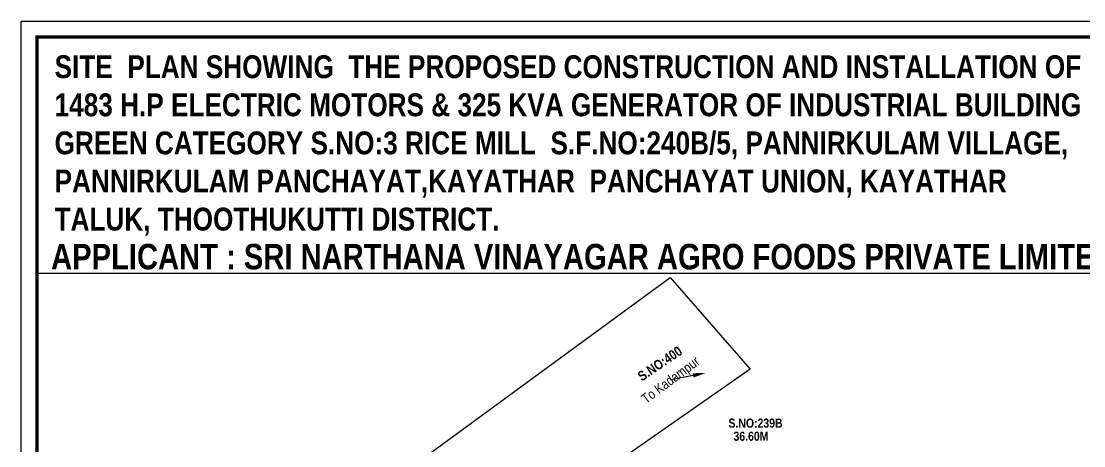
# Model space of a CAD drawing. Header units: metres. Extents: x -941 to 1333, y -28 to 1490.
# Drawn here: x 992.4 to 1155.2, y 680.9 to 746 of the extents above; entities that cross this region are included whole.
import ezdxf
from ezdxf import colors
from ezdxf.entities.mleader import LeaderData, LeaderLine
from ezdxf.math import Vec2, Vec3

# ---------------------------------------------------------------- set-up
doc = ezdxf.new("R2010")
doc.units = ezdxf.units.M
doc.layers.add('ROAD_WIDTH', color=2, linetype='Continuous')
doc.layers.add('window', color=3, linetype='Continuous')
doc.styles.get("Standard").update_dxf_attribs({"font": 'arial.ttf'})
doc.styles.add('style2', font='swisscb.ttf')
doc.styles.add('style2A', font='swissc.ttf')

msp = doc.modelspace()

# ---------------------------------------------------------------- linework, layer by layer
at = {"lineweight": 25}
msp.add_lwpolyline([(1280.48787, 745.95889), (1280.48787, 471.15433), (992.44914, 471.15433), (992.44914, 745.95889)], close=True, dxfattribs=at)
at = {"lineweight": 25, "const_width": 0.501}
msp.add_lwpolyline([(1278.07605, 743.54706), (1278.07605, 473.56615), (994.86096, 473.56615), (994.86096, 743.54706)], close=True, dxfattribs=at)
at = {"lineweight": 25}
msp.add_lwpolyline([(1186.63442, 707.32637), (994.86096, 707.32637)], dxfattribs=at)
at = {"layer": 'ROAD_WIDTH'}
msp.add_lwpolyline([(1091.85358, 706.70481), (1104.08327, 692.66336), (1085.63848, 679.82125), (1085.63848, 679.82125), (1085.63848, 679.82125), (1085.63848, 679.82125), (1060.51572, 660.2521), (1043.94159, 648.52034), (1008.19535, 623.20941), (997.3636, 638.66317), (1050.11378, 676.1878)], close=True, dxfattribs=at)

# ---------------------------------------------------------------- texts
at = {"ltscale": 0.05, "insert": (997.55427, 740.74269), "char_height": 3.5, "width": 158.1638217, "attachment_point": 1, "style": 'style2'}
msp.add_mtext('SITE  PLAN SHOWING  THE PROPOSED CONSTRUCTION AND INSTALLATION OF 1483 H.P ELECTRIC MOTORS & 325 KVA GENERATOR OF INDUSTRIAL BUILDING GREEN CATEGORY S.NO:3 RICE MILL  S.F.NO:240B/5, PANNIRKULAM VILLAGE, PANNIRKULAM PANCHAYAT,KAYATHAR  PANCHAYAT UNION, KAYATHAR  TALUK, THOOTHUKUTTI DISTRICT.\\P                          ', dxfattribs=at)
at = {"attachment_point": 7, "style": 'style2'}
for s, insert, char_height in [('APPLICANT : SRI NARTHANA VINAYAGAR AGRO FOODS PRIVATE LIMITED', (997.01846, 707.90529), 3.9), ('S.NO:239B', (1100.76036, 683.68714), 1.4), ('36.60M', (1101.53562, 681.68032), 1.4)]:
    msp.add_mtext(s, dxfattribs=dict(at, insert=insert, char_height=char_height))
at = {"attachment_point": 7}
for s, insert, char_height, rotation, style in [('S.NO:400', (1087.54165, 690.74525), 1.500121, 34.2777453, 'style2'), ('To Kadampur', (1088.41301, 686.9547), 1.5001213, 36.6725702, 'style2A')]:
    msp.add_mtext(s, dxfattribs=dict(at, insert=insert, char_height=char_height, rotation=rotation, style=style))

# ---------------------------------------------------------------- leaders
at = {"layer": 'window'}
ml = msp.add_multileader_mtext('Standard', dxfattribs=at)
ml.set_content('', color=256)
ml.set_leader_properties()
ml.build(insert=Vec2(0, 0))
ml.multileader.update_dxf_attribs({"dogleg_length": 0, "arrow_head_size": 2})
ctx = ml.context
ctx.base_point, ctx.arrow_head_size, ctx.plane_origin, ctx.plane_x_axis, ctx.plane_y_axis = Vec3(1090.81696, 687.19815), 2, Vec3(1081.69894, 692.09925), Vec3(0.264599289, 0.964358448), Vec3(-0.964358448, 0.264599289)
ctx.text_align_type = 2
notes = []
notes.append((ctx, [(1, (1, 1, 0), (1091.87535, 691.05558), (-0.264599289, -0.964358448), 0, [(0, [(1097.32399, 692.09925)], 0, [])])]))
ctx.mtext.insert, ctx.mtext.text_direction, ctx.mtext.rotation, ctx.mtext.alignment, ctx.mtext.flow_direction = Vec3(1089.41744, 689.65607), Vec3(0.264599289, 0.964358448), 1.303007949, 3, 5
for ctx, leaders in notes:
    for number, flags, end, landing, length, lines in leaders:
        leader = LeaderData()
        leader.index, (leader.has_last_leader_line, leader.has_dogleg_vector, leader.attachment_direction) = number, flags
        leader.last_leader_point, leader.dogleg_vector, leader.dogleg_length = Vec3(end), Vec3(landing), length
        for number, points, colour, breaks in lines:
            line = LeaderLine()
            line.index, line.vertices, line.color, line.breaks = number, Vec3.list(points), colors.encode_raw_color(colour), breaks
            leader.lines.append(line)
        ctx.leaders.append(leader)

doc.saveas('drawing.dxf')
